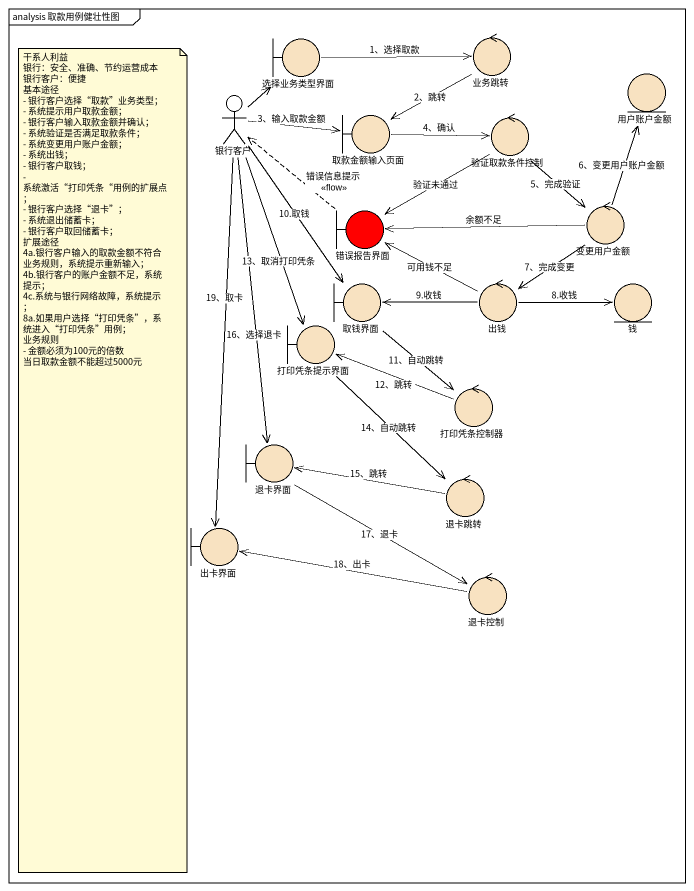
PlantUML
@startuml
mainframe analysis 取款用例健壮性图
boundary 选择业务类型界面 #F8E2C1
control 业务跳转 #F8E2C1
actor 银行客户
entity 用户账户金额 #F8E2C1
boundary 取款金额输入页面 #F8E2C1
control 验证取款条件控制 #F8E2C1
boundary 错误报告界面 #FF0000
control 变更用户金额 #F8E2C1
boundary 取钱界面 #F8E2C1
control 出钱 #F8E2C1
entity 钱 #F8E2C1
boundary 打印凭条提示界面 #F8E2C1
control 打印凭条控制器 #F8E2C1
boundary 退卡界面 #F8E2C1
control 退卡跳转 #F8E2C1
boundary 出卡界面 #F8E2C1
control 退卡控制 #F8E2C1
选择业务类型界面 -right-> 业务跳转 : 1、选择取款
业务跳转 --> 取款金额输入页面 : 2、跳转
银行客户 -up-> 选择业务类型界面
银行客户 -right-> 取款金额输入页面 : 3、输入取款金额
银行客户 --> 取钱界面 : 10.取钱
银行客户 --> 打印凭条提示界面 : 13、取消打印凭条
银行客户 --> 退卡界面 : 16、选择退卡
银行客户 --> 出卡界面 : 19、取卡
取款金额输入页面 -right-> 验证取款条件控制 : 4、确认
验证取款条件控制 --> 错误报告界面 : 验证未通过
验证取款条件控制 --> 变更用户金额 : 5、完成验证
错误报告界面 .up.> 银行客户 : 错误信息提示\n<<flow>>
变更用户金额 -up-> 用户账户金额 : 6、变更用户账户金额
变更用户金额 -left-> 错误报告界面 : 余额不足
变更用户金额 --> 出钱 : 7、完成变更
取钱界面 --> 打印凭条控制器 : 11、自动跳转
出钱 -left-> 错误报告界面 : 可用钱不足
出钱 -left-> 取钱界面 : 9.收钱
出钱 -right-> 钱 : 8.收钱
打印凭条提示界面 --> 退卡跳转 : 14、自动跳转
打印凭条控制器 -left-> 打印凭条提示界面 : 12、跳转
退卡界面 --> 退卡控制 : 17、退卡
退卡跳转 -left-> 退卡界面 : 15、跳转
退卡控制 -left-> 出卡界面 : 18、出卡
note as N1
  干系人利益
  银行：安全、准确、节约运营成本
  银行客户：便捷
  基本途径
  - 银行客户选择“取款”业务类型；
  - 系统提示用户取款金额；
  - 银行客户输入取款金额并确认；
  - 系统验证是否满足取款条件；
  - 系统变更用户账户金额；
  - 系统出钱；
  - 银行客户取钱；
  - 系统激活“打印凭条“用例的扩展点；
  - 银行客户选择“退卡”；
  - 系统退出储蓄卡；
  - 银行客户取回储蓄卡；
  扩展途径
  4a.银行客户输入的取款金额不符合业务规则，系统提示重新输入；
  4b.银行客户的账户金额不足，系统提示；
  4c.系统与银行网络故障，系统提示；
  8a.如果用户选择“打印凭条”，系统进入“打印凭条”用例；
  业务规则
  - 金额必须为100元的倍数
  当日取款金额不能超过5000元
end note
@enduml
